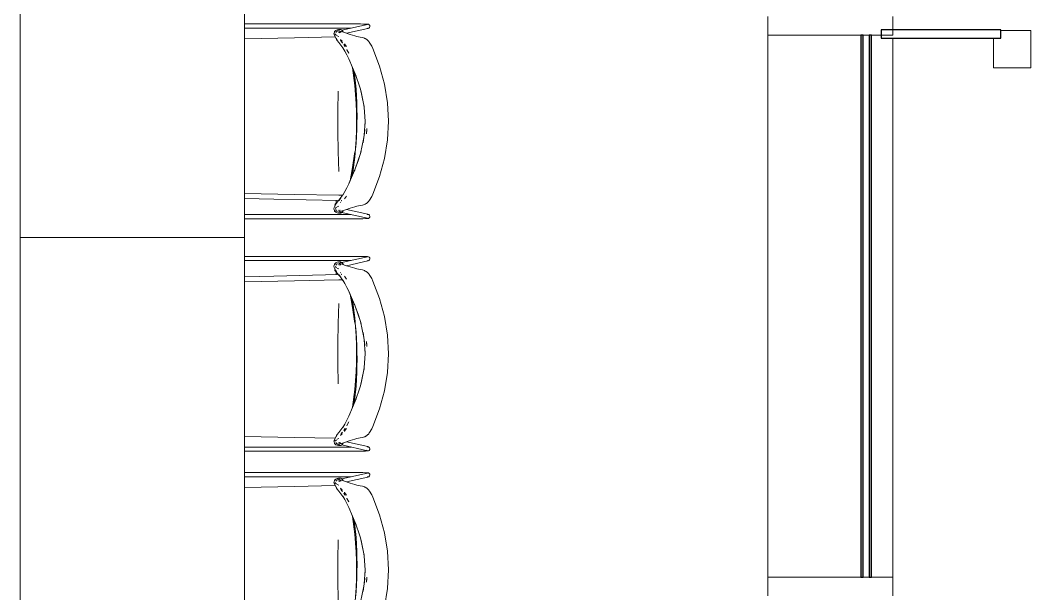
# Model space of a CAD drawing. Header units: millimetres. Extents: x 90978 to 295199, y -4084 to 97293.
# Drawn here: x 228800 to 231504, y 16633 to 18167 of the extents above; entities that cross this region are included whole.
import ezdxf

# ---------------------------------------------------------------- set-up
doc = ezdxf.new("R2010")
doc.units = ezdxf.units.MM
doc.header["$MEASUREMENT"] = 0
for name, color, linetype, lineweight in [('CSM-STL-XX-ZZ-M3-A-XXXX-00001_detached _19_04_21__rvt-1-Level 0$0$A-GLAZ-CURT', 7, 'CONTINUOUS', 9), ('CSM-STL-XX-ZZ-M3-A-XXXX-00001_detached _19_04_21__rvt-1-Level 0$0$A-GLAZ-CWMG', 7, 'CONTINUOUS', 9), ('CSM-STL-XX-ZZ-M3-A-XXXX-00001_detached _19_04_21__rvt-1-Level 0$0$L-SITE', 7, 'CONTINUOUS', 9), ('G-IMPT', 8, 'CONTINUOUS', 9), ('I-FURN', 8, 'CONTINUOUS', 9)]:
    doc.layers.add(name, color=color, linetype=linetype, lineweight=lineweight)

msp = doc.modelspace()

# ---------------------------------------------------------------- hatches: boundary and pattern name
at = {"layer": 'CSM-STL-XX-ZZ-M3-A-XXXX-00001_detached _19_04_21__rvt-1-Level 0$0$A-GLAZ-CURT'}
h = msp.add_hatch(color=256, dxfattribs=at)
h.paths.add_polyline_path([(231049.8, 16677.2), (231055.8, 16677.2), (231055.8, 18127.2), (231049.8, 18127.2), (231049.8, 17210.6)], flags=0)
h.paths.add_polyline_path([(231071.8, 16677.2), (231077.8, 16677.2), (231077.8, 18127.2), (231071.8, 18127.2), (231071.8, 17210.6)], flags=0)

# ---------------------------------------------------------------- linework, layer by layer
at = {"layer": 'CSM-STL-XX-ZZ-M3-A-XXXX-00001_detached _19_04_21__rvt-1-Level 0$0$A-GLAZ-CURT', "lineweight": 30}
for p, q in [((231055.8, 18127.2), (231049.8, 18127.2)), ((231049.8, 18127.2), (231049.8, 16677.2)), ((231055.8, 16677.2), (231055.8, 18127.2)), ((231077.8, 18127.2), (231071.8, 18127.2)), ((231071.8, 18127.2), (231071.8, 16677.2)), ((231077.8, 16677.2), (231077.8, 18127.2)), ((231424.2, 18141), (231104.2, 18141)), ((231104.2, 18141), (231104.2, 18119)), ((231424.2, 18119), (231424.2, 18141)), ((231104.2, 18119), (231424.2, 18119)), ((231049.8, 16677.2), (231055.8, 16677.2)), ((231071.8, 16677.2), (231077.8, 16677.2))]:
    msp.add_line(p, q, dxfattribs=at)
at = {"layer": 'CSM-STL-XX-ZZ-M3-A-XXXX-00001_detached _19_04_21__rvt-1-Level 0$0$A-GLAZ-CWMG', "lineweight": 20, "extrusion": (0, 0, -1)}
for p, q in [((230800.3, 18177.2), (230800.3, 18127.2)), ((231135.3, 18127.2), (231135.3, 18177.2)), ((230800.3, 18127.2), (231135.3, 18127.2)), ((230800.3, 16677.2), (230800.3, 16627.2)), ((231135.3, 16677.2), (230800.3, 16677.2)), ((231135.3, 16627.2), (231135.3, 16677.2))]:
    msp.add_line(p, q, dxfattribs=at)
at = {"layer": 'CSM-STL-XX-ZZ-M3-A-XXXX-00001_detached _19_04_21__rvt-1-Level 0$0$A-GLAZ-CWMG'}
for p, q in [((230800.3, 16677.2), (230800.3, 18127.2)), ((231135.3, 16677.2), (231135.3, 18119))]:
    msp.add_line(p, q, dxfattribs=at)
at = {"layer": 'CSM-STL-XX-ZZ-M3-A-XXXX-00001_detached _19_04_21__rvt-1-Level 0$0$L-SITE', "lineweight": 20}
for p, q in [((231424.2, 18139.5), (231504.1, 18139.5)), ((231504.1, 18139.5), (231504.2, 18039.5)), ((231404.2, 18039.4), (231404.2, 18119)), ((231504.2, 18039.5), (231404.2, 18039.4))]:
    msp.add_line(p, q, dxfattribs=at)
at = {"layer": 'G-IMPT'}
for p, q in [((229399.9, 18157.1), (229710.4, 18157.1)), ((229728.8, 18156), (229660.6, 18140.6)), ((229710.4, 18157.1), (229716.7, 18157)), ((229723.9, 18156.9), (229716.7, 18157)), ((229729.1, 18156.6), (229723.9, 18156.9)), ((229728.8, 18156), (229726.7, 18155)), ((229726.7, 18155), (229726.9, 18155.2)), ((229731.5, 18156.3), (229729.1, 18156.6)), ((229731.5, 18156.3), (229733.9, 18155)), ((229735, 18148.1), (229733.2, 18146.2)), ((229733.9, 18155), (229735.4, 18152.9)), ((229735, 18148.1), (229735.7, 18150.2)), ((229735.4, 18152.9), (229735.7, 18150.2)), ((229685.3, 18146.2), (229399.9, 18146.2)), ((229533.5, 18120.3), (229399.9, 18117.6)), ((229642.9, 18122.8), (229533.5, 18120.3)), ((229639.5, 18131.1), (229640.6, 18135.3)), ((229639.5, 18131.1), (229640.7, 18127.4)), ((229639.9, 18132.5), (229640.7, 18127.4)), ((229639.9, 18132.5), (229640.4, 18127.8)), ((229640.4, 18127.8), (229643.4, 18121.8)), ((229640.6, 18135.3), (229641.1, 18136.6)), ((229641.1, 18136.6), (229644.2, 18139.9)), ((229645.9, 18115.8), (229643.4, 18121.8)), ((229643.9, 18130.8), (229644, 18129.2)), ((229644.5, 18128.2), (229644, 18129.2)), ((229648.5, 18141.3), (229644.2, 18139.9)), ((229644.5, 18128.2), (229646, 18126.6)), ((229644.7, 18134.3), (229646.7, 18136.6)), ((229647.2, 18136.8), (229648.8, 18137.6)), ((229648.4, 18137.3), (229647.2, 18136.8)), ((229648.1, 18140.1), (229653.7, 18138.4)), ((229648.1, 18140.1), (229656, 18137.7)), ((229648.1, 18125), (229652.9, 18123.7)), ((229648.5, 18141.3), (229651.7, 18142.2)), ((229651.4, 18138.6), (229659.5, 18136.5)), ((229651.4, 18138.6), (229658.3, 18136.9)), ((229651.5, 18135.4), (229653.9, 18134.2)), ((229651.5, 18135.4), (229657, 18133.9)), ((229651.7, 18142.2), (229654.5, 18142.4)), ((229651.8, 18138.6), (229652.5, 18138.8)), ((229652.5, 18138.8), (229651.8, 18138.6)), ((229652.5, 18138.8), (229651.8, 18138.6)), ((229654.4, 18139.2), (229652.5, 18138.8)), ((229652.8, 18139.2), (229654.9, 18137.9)), ((229652.8, 18139.2), (229656, 18137.7)), ((229652.8, 18135.2), (229653.9, 18134.2)), ((229652.8, 18135.2), (229654.2, 18133.7)), ((229654.2, 18133.7), (229653.3, 18134.8)), ((229653.7, 18138.4), (229662, 18135.9)), ((229654.5, 18142.4), (229655.7, 18142.5)), ((229654.9, 18137.9), (229656.6, 18136.1)), ((229657.4, 18142.2), (229655.7, 18142.5)), ((229657.5, 18134.2), (229656.6, 18136.1)), ((229657.4, 18142.2), (229660.9, 18140.5)), ((229657.4, 18142.2), (229657.7, 18142.1)), ((229657.4, 18142.2), (229660.6, 18140.7)), ((229660.9, 18140.5), (229657.7, 18142.1)), ((229659.5, 18136.5), (229658.3, 18136.9)), ((229662.4, 18138.9), (229660.6, 18140.7)), ((229660.9, 18140.5), (229660.6, 18140.7)), ((229660.6, 18140.7), (229662.7, 18138.6)), ((229662.4, 18138.9), (229660.9, 18140.5)), ((229683.1, 18129.1), (229662, 18135.9)), ((229662.8, 18138.4), (229662.7, 18138.6)), ((229663.9, 18136.2), (229662.8, 18138.4)), ((229663.9, 18136.2), (229663.9, 18136.1)), ((229673, 18132.3), (229730.4, 18145.1)), ((229695.1, 18125.3), (229683.1, 18129.1)), ((229700.7, 18123.6), (229695.1, 18125.3)), ((229700.7, 18123.6), (229709.9, 18122)), ((229709.9, 18122), (229716, 18120.9)), ((229716, 18120.9), (229720.9, 18119.1)), ((229728.1, 18145.9), (229730.6, 18145.4)), ((229728.3, 18145.7), (229730.6, 18145.4)), ((229730.4, 18145.1), (229732.9, 18145.9)), ((229732.9, 18145.9), (229733.2, 18146.2)), ((229647.7, 18113.9), (229645.2, 18118.6)), ((229650, 18110.3), (229645.2, 18118.6)), ((229645.9, 18115.8), (229647.9, 18112.7)), ((229647.7, 18113.9), (229650, 18110.3)), ((229647.9, 18112.7), (229652.2, 18107.2)), ((229652.2, 18107.2), (229655.1, 18104)), ((229658.1, 18100.3), (229655.1, 18104)), ((229658.7, 18111), (229657.1, 18114.2)), ((229657.1, 18114.2), (229659, 18110.4)), ((229658, 18114.6), (229657.2, 18115.8)), ((229658.1, 18100.3), (229663.6, 18093)), ((229658.7, 18111), (229659, 18110.4)), ((229658.7, 18111), (229660.1, 18108.8)), ((229658.7, 18111), (229660.5, 18108.3)), ((229658.8, 18113.4), (229661, 18110.9)), ((229660.1, 18108.8), (229660.5, 18108.3)), ((229662, 18106.7), (229660.3, 18109.2)), ((229660.3, 18109.2), (229662.4, 18106.1)), ((229662, 18106.7), (229662.4, 18106.1)), ((229663, 18093.7), (229663.6, 18093)), ((229663, 18093.7), (229668.4, 18084.7)), ((229665.6, 18101.9), (229669.6, 18095.9)), ((229665.6, 18101.9), (229668.3, 18097.9)), ((229667.5, 18104.4), (229667.8, 18103.9)), ((229673.1, 18096.6), (229667.8, 18103.9)), ((229669.6, 18095.9), (229668.3, 18097.9)), ((229721.9, 18118.5), (229720.9, 18119.1)), ((229726.2, 18116.1), (229720.9, 18119.1)), ((229723.2, 18117.9), (229720.9, 18119.1)), ((229721.9, 18118.5), (229726.2, 18116.1)), ((229725.8, 18116.3), (229723.2, 18117.9)), ((229726.2, 18116.1), (229725.8, 18116.3)), ((229726.2, 18116.1), (229728.1, 18114.6)), ((229728.1, 18114.6), (229730, 18112.8)), ((229730.6, 18112.3), (229730, 18112.8)), ((229730.6, 18112.3), (229732.4, 18110.5)), ((229734.1, 18108.4), (229732.4, 18110.5)), ((229734.1, 18108.4), (229737.5, 18103.5)), ((229737.7, 18103.2), (229737.5, 18103.5)), ((229737.7, 18103.2), (229740.9, 18097.6)), ((229743.8, 18091.1), (229740.9, 18097.6)), ((229673.9, 18074.3), (229668.4, 18084.7)), ((229673.6, 18089.1), (229679.1, 18078.7)), ((229673.6, 18089.1), (229674.1, 18088.1)), ((229679.1, 18063.7), (229673.9, 18074.3)), ((229679.1, 18078.7), (229674.1, 18088.1)), ((229761.3, 18044.4), (229743.8, 18091.1)), ((229679.1, 18063.7), (229699, 18017.3)), ((229688.7, 18039.9), (229688.2, 18042.5)), ((229695.1, 17992.6), (229688.7, 18039.9)), ((229761.3, 18044.4), (229774.3, 17996)), ((229690.9, 18036.3), (229694.9, 18006.7)), ((229690.9, 18036.3), (229694.9, 18006.7)), ((229693.4, 18030.5), (229694.5, 18022.8)), ((229698.6, 17983.1), (229694.5, 18022.8)), ((229705, 17998.7), (229696.4, 18023.7)), ((229696.4, 18023.7), (229699, 18017.3)), ((229695.1, 17992.6), (229698.9, 17944.8)), ((229705, 17998.7), (229710.2, 17982.5)), ((229774.3, 17996), (229782.4, 17946.6)), ((229650.7, 17977.6), (229649.7, 17923.7)), ((229698.6, 17983.1), (229700.7, 17946)), ((229712.4, 17975.5), (229710.2, 17982.5)), ((229710.5, 17982.6), (229712.4, 17975.5)), ((229710.5, 17982.6), (229719.8, 17940.1)), ((229719.4, 17940), (229712.4, 17975.5)), ((229712.4, 17975.5), (229719.8, 17940.1)), ((229698.9, 17944.8), (229699.9, 17920.8)), ((229701.1, 17929.7), (229700.7, 17946)), ((229720.5, 17933.6), (229719.4, 17940)), ((229720.4, 17933.6), (229720, 17937.8)), ((229720.5, 17933.6), (229720.1, 17937.1)), ((229720.4, 17933.6), (229722.8, 17896.7)), ((229785, 17896.7), (229782.4, 17946.6)), ((229649.7, 17869.6), (229649.7, 17923.7)), ((229700.2, 17896.7), (229699.9, 17920.8)), ((229701.1, 17929.7), (229701.5, 17910.9)), ((229701.1, 17892), (229701.5, 17910.9)), ((229699.9, 17872.6), (229700.2, 17896.7)), ((229700.7, 17875.8), (229701.1, 17892)), ((229722.8, 17896.7), (229720.5, 17859.7)), ((229722.8, 17896.7), (229722.7, 17889.2)), ((229722.8, 17896.7), (229722.7, 17889.2)), ((229727, 17863.6), (229727.7, 17877.2)), ((229785, 17896.7), (229782.4, 17846.8)), ((229649.7, 17869.6), (229650.7, 17815.7)), ((229698.6, 17838.7), (229700.7, 17875.8)), ((229698.9, 17848.5), (229699.9, 17872.6)), ((229719.8, 17853.3), (229710.5, 17810.8)), ((229717.3, 17839.5), (229719.4, 17853.6)), ((229719.4, 17853.6), (229721.1, 17864.6)), ((229719.8, 17853.3), (229722.2, 17874.9)), ((229719.8, 17853.3), (229721.1, 17864.6)), ((229720.5, 17859.7), (229721.1, 17864.6)), ((229722.2, 17874.9), (229721.1, 17864.6)), ((229727.6, 17873.8), (229727, 17863.6)), ((229694.5, 17798.9), (229698.6, 17838.7)), ((229698.9, 17848.5), (229695.1, 17800.7)), ((229717.3, 17839.5), (229718.6, 17846.6)), ((229774.3, 17797.4), (229782.4, 17846.8)), ((229652.8, 17762.5), (229650.7, 17815.7)), ((229694.9, 17815.1), (229688.4, 17767.8)), ((229688.5, 17768), (229694.9, 17815.1)), ((229688.6, 17759.8), (229694.5, 17798.9)), ((229695.1, 17800.7), (229688.7, 17753.4)), ((229696.4, 17769.6), (229710.5, 17810.8)), ((229710.5, 17810.8), (229704.4, 17791.1)), ((229704.4, 17791.1), (229710.4, 17810.8)), ((229711.9, 17816), (229710.4, 17810.8)), ((229710.5, 17810.8), (229711.9, 17816)), ((229774.3, 17797.4), (229761.3, 17748.9)), ((229696.4, 17769.6), (229679.2, 17729.6)), ((229688.5, 17768), (229682.7, 17737.7)), ((229682.7, 17737.7), (229688.4, 17767.8)), ((229694.2, 17763.8), (229696.4, 17769.6)), ((229694.2, 17763.8), (229696.4, 17769.6)), ((229696.4, 17769.6), (229704.4, 17791.1)), ((229696.4, 17769.6), (229704.4, 17791.1)), ((229688.6, 17759.8), (229685.7, 17744.7)), ((229688.7, 17753.4), (229688.1, 17750.2)), ((229761.3, 17748.9), (229743.7, 17702.1)), ((229673.9, 17719), (229668.4, 17708.6)), ((229673.9, 17719), (229679.1, 17729.6)), ((229683.3, 17739), (229679.1, 17729.6)), ((229683.3, 17739), (229679.2, 17729.6)), ((229399.9, 17704.1), (229533.5, 17701.4)), ((229399.9, 17690.6), (229478.9, 17688.9)), ((229651.8, 17685.1), (229478.9, 17688.9)), ((229652.4, 17698.8), (229533.5, 17701.4)), ((229655.1, 17689.3), (229652.2, 17686.1)), ((229660.7, 17699.2), (229652.4, 17698.8)), ((229653, 17685.3), (229658.6, 17693.5)), ((229653, 17685.3), (229658.1, 17693)), ((229655.1, 17689.3), (229658.6, 17693.5)), ((229658.1, 17693), (229663.6, 17700.4)), ((229663.6, 17699.9), (229660.7, 17699.2)), ((229668.4, 17708.6), (229663, 17699.6)), ((229663.6, 17700.4), (229663, 17699.6)), ((229667.5, 17689), (229667.8, 17689.5)), ((229667.8, 17689.5), (229673.1, 17696.8)), ((229737.5, 17689.8), (229734.1, 17684.9)), ((229737.5, 17689.8), (229737.7, 17690.1)), ((229740.9, 17695.7), (229737.7, 17690.1)), ((229743.7, 17702.1), (229740.9, 17695.7)), ((229640.3, 17666.3), (229639.5, 17662.2)), ((229640.6, 17658), (229639.5, 17662.2)), ((229640.3, 17666.3), (229644.7, 17674.7)), ((229645.9, 17677.6), (229643.7, 17672.7)), ((229643.7, 17672.7), (229644.7, 17674.7)), ((229643.7, 17662), (229643.8, 17662.6)), ((229644.2, 17664.5), (229643.8, 17662.6)), ((229644.5, 17665.1), (229644.2, 17664.5)), ((229645.4, 17658.4), (229644.2, 17660)), ((229644.2, 17660), (229645, 17659)), ((229644.5, 17665.1), (229646.2, 17666.9)), ((229645.4, 17685.3), (229645.7, 17677.2)), ((229646.1, 17678), (229645.8, 17685.3)), ((229646.1, 17677.9), (229645.8, 17685.3)), ((229645.9, 17677.6), (229647.9, 17680.7)), ((229647.9, 17680.7), (229652.2, 17686.1)), ((229648.1, 17668.3), (229652.9, 17669.7)), ((229651.8, 17685.1), (229651.8, 17685.1)), ((229657.3, 17679.7), (229656.8, 17678.3)), ((229658.9, 17656.5), (229670.7, 17660.3)), ((229659, 17682.9), (229660.1, 17684.5)), ((229660.5, 17685.1), (229660.1, 17684.5)), ((229670.7, 17660.3), (229683.1, 17664.2)), ((229730.4, 17648.2), (229672.8, 17661.1)), ((229683.1, 17664.2), (229695.1, 17668.1)), ((229700.7, 17669.8), (229695.1, 17668.1)), ((229710, 17671.4), (229700.7, 17669.8)), ((229710, 17671.4), (229716, 17672.5)), ((229720.9, 17674.3), (229716, 17672.5)), ((229720.9, 17674.3), (229723.2, 17675.5)), ((229725.8, 17677), (229723.2, 17675.5)), ((229726.2, 17677.3), (229725.8, 17677)), ((229726.2, 17677.3), (229728.1, 17678.8)), ((229728.1, 17678.8), (229730.6, 17681)), ((229730.6, 17681), (229732.4, 17682.8)), ((229734.1, 17684.9), (229732.4, 17682.8)), ((229399.9, 17647.1), (229685.3, 17647.1)), ((229399.9, 17636.3), (229710.4, 17636.3)), ((229641.1, 17656.7), (229640.6, 17658)), ((229644.2, 17653.5), (229641.1, 17656.7)), ((229644.2, 17653.5), (229648.5, 17652.1)), ((229644.4, 17659.5), (229646.6, 17656.8)), ((229645.4, 17658.4), (229645, 17659)), ((229648.4, 17656.1), (229647.2, 17656.5)), ((229648.9, 17655.7), (229647.2, 17656.5)), ((229651.7, 17651.1), (229648.5, 17652.1)), ((229651.4, 17654.7), (229659.6, 17656.8)), ((229658.9, 17656.5), (229651.4, 17654.7)), ((229651.5, 17657.9), (229657, 17659.5)), ((229651.5, 17657.9), (229653.6, 17658.9)), ((229651.7, 17651.1), (229655.7, 17650.9)), ((229652.4, 17654.5), (229651.8, 17654.8)), ((229652.4, 17654.5), (229651.8, 17654.7)), ((229652.4, 17654.5), (229651.8, 17654.7)), ((229652.4, 17654.5), (229654.4, 17654.1)), ((229653.8, 17659.2), (229652.8, 17658.1)), ((229652.8, 17658.1), (229653.6, 17658.9)), ((229656, 17655.7), (229652.8, 17654.1)), ((229654.9, 17655.4), (229652.8, 17654.1)), ((229653.8, 17659.2), (229653.2, 17658.5)), ((229653.7, 17654.9), (229659.6, 17656.8)), ((229656, 17655.7), (229653.7, 17654.9)), ((229657.4, 17651.2), (229655.7, 17650.9)), ((229655.9, 17653.8), (229728.8, 17637.3)), ((229657.4, 17651.2), (229657.7, 17651.2)), ((229657.7, 17651.2), (229660.6, 17652.6)), ((229660.9, 17652.8), (229660.6, 17652.6)), ((229660.9, 17652.8), (229662.7, 17654.7)), ((229663.9, 17657.3), (229662.7, 17654.7)), ((229663.9, 17657.2), (229662.7, 17654.7)), ((229662.8, 17654.9), (229662.7, 17654.7)), ((229662.8, 17654.9), (229663.9, 17657.3)), ((229663.9, 17657.2), (229663.9, 17657.3)), ((229716.7, 17636.3), (229710.4, 17636.3)), ((229716.7, 17636.3), (229723.9, 17636.5)), ((229723.9, 17636.5), (229729.1, 17636.7)), ((229728.8, 17637.3), (229726.7, 17638.4)), ((229726.9, 17638.2), (229726.7, 17638.4)), ((229728.1, 17647.5), (229730.6, 17647.9)), ((229728.3, 17647.6), (229730.6, 17647.9)), ((229729.1, 17636.7), (229731.5, 17637.1)), ((229730.4, 17648.2), (229732.9, 17647.4)), ((229731.5, 17637.1), (229733.9, 17638.3)), ((229734.7, 17645.6), (229732.9, 17647.4)), ((229732.9, 17647.4), (229733.2, 17647.1)), ((229733.9, 17638.3), (229735.4, 17640.4)), ((229734.7, 17645.6), (229735, 17645.2)), ((229735.7, 17643.1), (229735, 17645.2)), ((229735.7, 17643.1), (229735.4, 17640.4)), ((229399.9, 17535.4), (229710.4, 17535.4)), ((229399.9, 17524.5), (229685.3, 17524.5)), ((229655.9, 17517.9), (229728.8, 17534.3)), ((229716.7, 17535.4), (229710.4, 17535.4)), ((229716.7, 17535.4), (229723.9, 17535.2)), ((229723.9, 17535.2), (229729.1, 17534.9)), ((229728.8, 17534.3), (229726.7, 17533.3)), ((229726.9, 17533.5), (229726.7, 17533.3)), ((229729.1, 17534.9), (229731.5, 17534.6)), ((229730.4, 17523.5), (229732.9, 17524.3)), ((229731.5, 17534.6), (229733.9, 17533.4)), ((229734.7, 17526.1), (229732.9, 17524.3)), ((229732.9, 17524.3), (229733.2, 17524.6)), ((229733.9, 17533.4), (229735.4, 17531.2)), ((229734.7, 17526.1), (229735, 17526.4)), ((229735.7, 17528.6), (229735, 17526.4)), ((229735.7, 17528.6), (229735.4, 17531.2)), ((229640.6, 17513.6), (229639.5, 17509.4)), ((229640.3, 17505.4), (229639.5, 17509.4)), ((229640.3, 17505.4), (229644.7, 17496.9)), ((229641.1, 17515), (229640.6, 17513.6)), ((229644.2, 17518.2), (229641.1, 17515)), ((229643.7, 17509.7), (229643.8, 17509.1)), ((229645.9, 17494.1), (229643.7, 17498.9)), ((229643.7, 17498.9), (229644.7, 17496.9)), ((229644.2, 17507.1), (229643.8, 17509.1)), ((229644.2, 17518.2), (229648.5, 17519.6)), ((229645.4, 17513.2), (229644.2, 17511.6)), ((229644.2, 17511.6), (229645, 17512.7)), ((229644.5, 17506.6), (229644.2, 17507.1)), ((229644.4, 17512.2), (229646.6, 17514.8)), ((229644.5, 17506.6), (229646.2, 17504.7)), ((229645.4, 17513.2), (229645, 17512.7)), ((229648.9, 17515.9), (229647.2, 17515.1)), ((229648.4, 17515.6), (229647.2, 17515.1)), ((229648.1, 17503.3), (229652.9, 17502)), ((229651.7, 17520.6), (229648.5, 17519.6)), ((229658.9, 17515.2), (229651.4, 17516.9)), ((229651.4, 17516.9), (229659.6, 17514.9)), ((229651.5, 17513.8), (229653.6, 17512.8)), ((229651.5, 17513.8), (229657, 17512.2)), ((229651.7, 17520.6), (229655.7, 17520.8)), ((229652.4, 17517.1), (229651.8, 17516.9)), ((229652.4, 17517.1), (229651.8, 17516.9)), ((229652.4, 17517.1), (229651.8, 17516.9)), ((229652.4, 17517.1), (229654.4, 17517.6)), ((229656, 17516), (229652.8, 17517.5)), ((229654.9, 17516.2), (229652.8, 17517.5)), ((229653.8, 17512.5), (229652.8, 17513.5)), ((229652.8, 17513.5), (229653.6, 17512.8)), ((229653.8, 17512.5), (229653.2, 17513.2)), ((229656, 17516), (229653.7, 17516.8)), ((229653.7, 17516.8), (229659.6, 17514.9)), ((229654.9, 17516.2), (229656.3, 17514.7)), ((229657.4, 17520.5), (229655.7, 17520.8)), ((229657.3, 17513), (229656.6, 17514.4)), ((229657.4, 17520.5), (229657.7, 17520.4)), ((229657.7, 17520.4), (229660.6, 17519)), ((229658.9, 17515.2), (229670.7, 17511.3)), ((229660.9, 17518.8), (229660.6, 17519)), ((229660.9, 17518.8), (229662.7, 17516.9)), ((229663.9, 17514.5), (229662.7, 17516.9)), ((229662.8, 17516.7), (229662.7, 17516.9)), ((229663.9, 17514.4), (229662.7, 17516.9)), ((229662.8, 17516.7), (229663.9, 17514.4)), ((229663.9, 17514.5), (229663.9, 17514.4)), ((229670.7, 17511.3), (229683.1, 17507.5)), ((229730.4, 17523.5), (229672.8, 17510.6)), ((229683.1, 17507.5), (229695.1, 17503.6)), ((229700.7, 17501.9), (229695.1, 17503.6)), ((229710, 17500.3), (229700.7, 17501.9)), ((229710, 17500.3), (229716, 17499.2)), ((229720.9, 17497.4), (229716, 17499.2)), ((229720.9, 17497.4), (229723.2, 17496.2)), ((229728.1, 17524.2), (229730.6, 17523.7)), ((229728.3, 17524.1), (229730.6, 17523.7)), ((229399.9, 17481.1), (229478.9, 17482.7)), ((229399.9, 17467.5), (229533.5, 17470.2)), ((229651.8, 17486.6), (229478.9, 17482.7)), ((229652.4, 17472.9), (229533.5, 17470.2)), ((229645.4, 17486.4), (229645.7, 17494.5)), ((229646.1, 17493.7), (229645.8, 17487.5)), ((229646.1, 17493.7), (229645.8, 17486.4)), ((229645.9, 17494.1), (229647.9, 17491)), ((229647.9, 17491), (229652.2, 17485.6)), ((229651.8, 17486.6), (229651.8, 17486.6)), ((229655.1, 17482.4), (229652.2, 17485.6)), ((229660.7, 17472.5), (229652.4, 17472.9)), ((229653, 17486.4), (229658.1, 17478.6)), ((229653, 17486.4), (229658.6, 17478.1)), ((229655.1, 17482.4), (229658.6, 17478.1)), ((229657.3, 17492), (229656.7, 17493.5)), ((229658.1, 17478.6), (229663.6, 17471.3)), ((229659, 17488.8), (229660.1, 17487.2)), ((229660.5, 17486.6), (229660.1, 17487.2)), ((229663.6, 17471.8), (229660.7, 17472.5)), ((229668.4, 17463.1), (229663, 17472)), ((229663.6, 17471.3), (229663, 17472)), ((229667.5, 17482.7), (229667.8, 17482.2)), ((229667.8, 17482.2), (229673.1, 17474.9)), ((229725.8, 17494.7), (229723.2, 17496.2)), ((229726.2, 17494.4), (229725.8, 17494.7)), ((229726.2, 17494.4), (229728.1, 17492.9)), ((229728.1, 17492.9), (229730.6, 17490.7)), ((229730.6, 17490.7), (229732.4, 17488.8)), ((229734.1, 17486.7), (229732.4, 17488.8)), ((229737.5, 17481.9), (229734.1, 17486.7)), ((229737.5, 17481.9), (229737.7, 17481.6)), ((229740.9, 17476), (229737.7, 17481.6)), ((229743.7, 17469.6), (229740.9, 17476)), ((229673.9, 17452.6), (229668.4, 17463.1)), ((229673.9, 17452.6), (229679.1, 17442)), ((229761.3, 17422.7), (229743.7, 17469.6)), ((229683.3, 17432.7), (229679.1, 17442)), ((229683.3, 17432.7), (229679.2, 17442.1)), ((229696.4, 17402.1), (229679.2, 17442.1)), ((229688.5, 17403.7), (229682.7, 17434)), ((229682.7, 17434), (229688.4, 17403.8)), ((229688.6, 17411.9), (229685.7, 17427)), ((229688.7, 17418.2), (229688.3, 17420.3)), ((229695.1, 17370.9), (229688.7, 17418.2)), ((229774.3, 17374.3), (229761.3, 17422.7)), ((229652.8, 17409.2), (229650.7, 17355.9)), ((229694.9, 17356.6), (229688.4, 17403.8)), ((229688.5, 17403.7), (229694.9, 17356.6)), ((229688.6, 17411.9), (229694.5, 17372.7)), ((229694.2, 17407.8), (229696.4, 17402.1)), ((229694.2, 17407.8), (229696.4, 17402.1)), ((229696.4, 17402.1), (229710.5, 17360.9)), ((229696.4, 17402.1), (229704.4, 17380.6)), ((229696.4, 17402.1), (229704.4, 17380.6)), ((229694.5, 17372.7), (229698.6, 17333)), ((229698.9, 17323.1), (229695.1, 17370.9)), ((229710.5, 17360.9), (229704.4, 17380.6)), ((229704.4, 17380.6), (229710.4, 17360.9)), ((229774.3, 17374.3), (229782.4, 17324.9)), ((229649.7, 17302), (229650.7, 17355.9)), ((229711.9, 17355.7), (229710.4, 17360.9)), ((229719.8, 17318.4), (229710.5, 17360.9)), ((229710.5, 17360.9), (229711.9, 17355.7)), ((229698.6, 17333), (229700.7, 17295.9)), ((229698.9, 17323.1), (229699.9, 17299.1)), ((229717.3, 17332.2), (229718.6, 17325)), ((229717.3, 17332.2), (229719.4, 17318.1)), ((229719.4, 17318.1), (229721.1, 17307)), ((229719.8, 17318.4), (229722.2, 17296.8)), ((229719.8, 17318.4), (229721.1, 17307)), ((229722.8, 17275), (229720.5, 17312)), ((229720.5, 17312), (229721.1, 17307)), ((229727.6, 17297.9), (229727, 17308.1)), ((229727, 17308.1), (229727.7, 17294.5)), ((229785, 17275), (229782.4, 17324.9)), ((229649.7, 17302), (229649.7, 17248)), ((229699.9, 17299.1), (229700.2, 17275)), ((229700.7, 17295.9), (229701.1, 17279.6)), ((229722.2, 17296.8), (229721.1, 17307)), ((229722.8, 17275), (229722.7, 17282.5)), ((229722.8, 17275), (229722.7, 17282.5)), ((229700.2, 17275), (229699.9, 17250.9)), ((229701.1, 17279.6), (229701.5, 17260.8)), ((229701.1, 17241.9), (229701.5, 17260.8)), ((229720.4, 17238.1), (229722.8, 17275)), ((229785, 17275), (229782.4, 17225.1)), ((229650.7, 17194.1), (229649.7, 17248)), ((229695.1, 17179.1), (229698.9, 17226.9)), ((229698.9, 17226.9), (229699.9, 17250.9)), ((229701.1, 17241.9), (229700.7, 17225.6)), ((229710.5, 17189.1), (229719.8, 17231.6)), ((229719.4, 17231.7), (229712.4, 17196.2)), ((229712.4, 17196.2), (229719.8, 17231.6)), ((229720.5, 17238.1), (229719.4, 17231.7)), ((229720.4, 17238.1), (229719.9, 17232.7)), ((229720.5, 17238.1), (229720.1, 17234.6)), ((229698.6, 17188.6), (229700.7, 17225.6)), ((229774.3, 17175.7), (229782.4, 17225.1)), ((229695.1, 17179.1), (229688.7, 17131.8)), ((229698.6, 17188.6), (229694.5, 17148.8)), ((229705, 17173), (229696.4, 17147.9)), ((229705, 17173), (229710.2, 17189.2)), ((229712.4, 17196.2), (229710.2, 17189.2)), ((229710.5, 17189.1), (229712.4, 17196.2)), ((229761.3, 17127.3), (229774.3, 17175.7)), ((229679.1, 17108), (229699, 17154.4)), ((229690.9, 17135.4), (229694.9, 17165)), ((229690.9, 17135.3), (229694.9, 17165)), ((229693.4, 17141.2), (229694.5, 17148.8)), ((229696.4, 17147.9), (229699, 17154.4)), ((229688.7, 17131.8), (229688.2, 17129.1)), ((229761.3, 17127.3), (229743.8, 17080.5)), ((229673.9, 17097.4), (229668.4, 17086.9)), ((229673.6, 17082.6), (229679.1, 17093)), ((229679.1, 17108), (229673.9, 17097.4)), ((229679.1, 17093), (229674.1, 17083.5)), ((229652.2, 17064.4), (229655.1, 17067.6)), ((229658.1, 17071.4), (229655.1, 17067.6)), ((229658.1, 17071.4), (229663.6, 17078.7)), ((229660.3, 17062.5), (229662.4, 17065.6)), ((229662, 17065), (229660.3, 17062.5)), ((229662, 17065), (229662.4, 17065.6)), ((229663, 17078), (229668.4, 17086.9)), ((229663, 17078), (229663.6, 17078.7)), ((229665.6, 17069.8), (229669.6, 17075.7)), ((229665.6, 17069.8), (229668.3, 17073.8)), ((229667.5, 17067.3), (229667.8, 17067.8)), ((229673.1, 17075.1), (229667.8, 17067.8)), ((229669.6, 17075.7), (229668.3, 17073.8)), ((229673.6, 17082.6), (229674.1, 17083.5)), ((229734.1, 17063.3), (229737.5, 17068.1)), ((229737.7, 17068.4), (229737.5, 17068.1)), ((229737.7, 17068.4), (229740.9, 17074)), ((229743.8, 17080.5), (229740.9, 17074)), ((229533.5, 17051.3), (229399.9, 17054)), ((229642.9, 17048.9), (229533.5, 17051.3)), ((229639.5, 17040.6), (229640.7, 17044.2)), ((229639.5, 17040.6), (229640.6, 17036.4)), ((229639.9, 17039.2), (229640.7, 17044.2)), ((229639.9, 17039.2), (229640.4, 17043.8)), ((229640.4, 17043.8), (229643.4, 17049.8)), ((229645.9, 17055.9), (229643.4, 17049.8)), ((229643.9, 17040.9), (229644, 17042.5)), ((229644.5, 17043.4), (229644, 17042.5)), ((229644.5, 17043.4), (229646, 17045.1)), ((229650, 17061.4), (229645.2, 17053.1)), ((229647.7, 17057.7), (229645.2, 17053.1)), ((229645.9, 17055.9), (229647.9, 17059)), ((229647.7, 17057.7), (229650, 17061.4)), ((229647.9, 17059), (229652.2, 17064.4)), ((229648.1, 17046.6), (229652.9, 17048)), ((229651.5, 17036.3), (229657, 17037.8)), ((229652.8, 17036.5), (229654.2, 17037.9)), ((229654.2, 17037.9), (229653.3, 17036.9)), ((229657.1, 17057.5), (229659, 17061.2)), ((229658.7, 17060.7), (229657.1, 17057.5)), ((229658, 17057.1), (229657.2, 17055.9)), ((229658.7, 17060.7), (229660.5, 17063.4)), ((229658.7, 17060.7), (229660.1, 17062.8)), ((229658.7, 17060.7), (229659, 17061.2)), ((229658.8, 17058.3), (229661, 17060.7)), ((229660.1, 17062.8), (229660.5, 17063.4)), ((229683.1, 17042.6), (229662, 17035.8)), ((229673, 17039.4), (229730.4, 17026.5)), ((229695.1, 17046.4), (229683.1, 17042.6)), ((229700.7, 17048.1), (229695.1, 17046.4)), ((229700.7, 17048.1), (229709.9, 17049.7)), ((229709.9, 17049.7), (229716, 17050.8)), ((229716, 17050.8), (229720.9, 17052.6)), ((229726.2, 17055.6), (229720.9, 17052.6)), ((229723.2, 17053.8), (229720.9, 17052.6)), ((229721.9, 17053.2), (229720.9, 17052.6)), ((229721.9, 17053.2), (229726.2, 17055.6)), ((229725.8, 17055.3), (229723.2, 17053.8)), ((229726.2, 17055.6), (229725.8, 17055.3)), ((229726.2, 17055.6), (229728.1, 17057.1)), ((229728.1, 17057.1), (229730, 17058.8)), ((229730.6, 17059.3), (229730, 17058.8)), ((229730.6, 17059.3), (229732.4, 17061.2)), ((229734.1, 17063.3), (229732.4, 17061.2)), ((229685.3, 17025.5), (229399.9, 17025.5)), ((229399.9, 17014.6), (229710.4, 17014.6)), ((229640.6, 17036.4), (229641.1, 17035)), ((229641.1, 17035), (229644.2, 17031.8)), ((229648.5, 17030.4), (229644.2, 17031.8)), ((229644.7, 17037.4), (229646.7, 17035.1)), ((229648.4, 17034.4), (229647.2, 17034.9)), ((229647.2, 17034.9), (229648.8, 17034.1)), ((229648.1, 17031.6), (229656, 17034)), ((229648.1, 17031.6), (229653.7, 17033.2)), ((229648.5, 17030.4), (229651.7, 17029.4)), ((229651.4, 17033.1), (229659.5, 17035.1)), ((229651.4, 17033.1), (229658.3, 17034.8)), ((229651.5, 17036.3), (229653.9, 17037.5)), ((229651.7, 17029.4), (229654.5, 17029.3)), ((229651.8, 17033.1), (229652.5, 17032.9)), ((229652.5, 17032.9), (229651.8, 17033.1)), ((229652.5, 17032.9), (229651.8, 17033.1)), ((229654.4, 17032.4), (229652.5, 17032.9)), ((229652.8, 17036.5), (229653.9, 17037.5)), ((229652.8, 17032.5), (229656, 17034)), ((229652.8, 17032.5), (229654.9, 17033.8)), ((229653.7, 17033.2), (229662, 17035.8)), ((229654.5, 17029.3), (229655.7, 17029.2)), ((229654.9, 17033.8), (229656.6, 17035.6)), ((229657.4, 17029.5), (229655.7, 17029.2)), ((229657.4, 17029.5), (229660.9, 17031.2)), ((229657.4, 17029.5), (229660.6, 17031)), ((229657.4, 17029.5), (229657.7, 17029.6)), ((229660.9, 17031.2), (229657.7, 17029.6)), ((229659.5, 17035.1), (229658.3, 17034.8)), ((229660.6, 17031), (229662.7, 17033.1)), ((229662.4, 17032.8), (229660.6, 17031)), ((229660.9, 17031.2), (229660.6, 17031)), ((229728.8, 17015.7), (229660.6, 17031)), ((229662.4, 17032.8), (229660.9, 17031.2)), ((229662.8, 17033.3), (229662.7, 17033.1)), ((229663.9, 17035.5), (229662.8, 17033.3)), ((229663.9, 17035.5), (229663.9, 17035.6)), ((229710.4, 17014.6), (229716.7, 17014.6)), ((229723.9, 17014.8), (229716.7, 17014.6)), ((229729.1, 17015.1), (229723.9, 17014.8)), ((229728.8, 17015.7), (229726.7, 17016.7)), ((229726.7, 17016.7), (229726.9, 17016.5)), ((229728.1, 17025.8), (229730.6, 17026.3)), ((229728.3, 17025.9), (229730.6, 17026.3)), ((229731.5, 17015.4), (229729.1, 17015.1)), ((229730.4, 17026.5), (229732.9, 17025.7)), ((229731.5, 17015.4), (229733.9, 17016.6)), ((229732.9, 17025.7), (229733.2, 17025.4)), ((229735, 17023.6), (229733.2, 17025.4)), ((229733.9, 17016.6), (229735.4, 17018.8)), ((229735, 17023.6), (229735.7, 17021.4)), ((229735.4, 17018.8), (229735.7, 17021.4)), ((229399.9, 16957.1), (229710.4, 16957.1)), ((229710.4, 16957.1), (229716.7, 16957)), ((229723.9, 16956.9), (229716.7, 16957)), ((229729.1, 16956.6), (229723.9, 16956.9)), ((229731.5, 16956.3), (229729.1, 16956.6)), ((229685.3, 16946.2), (229399.9, 16946.2)), ((229639.5, 16931.1), (229640.6, 16935.3)), ((229639.5, 16931.1), (229640.7, 16927.4)), ((229639.9, 16932.5), (229640.7, 16927.4)), ((229639.9, 16932.5), (229640.4, 16927.8)), ((229640.6, 16935.3), (229641.1, 16936.6)), ((229641.1, 16936.6), (229644.2, 16939.9)), ((229643.9, 16930.8), (229644, 16929.2)), ((229648.5, 16941.3), (229644.2, 16939.9)), ((229644.7, 16934.3), (229646.7, 16936.6)), ((229647.2, 16936.8), (229648.8, 16937.6)), ((229648.4, 16937.3), (229647.2, 16936.8)), ((229648.1, 16940.1), (229653.7, 16938.4)), ((229648.1, 16940.1), (229656, 16937.7)), ((229648.5, 16941.3), (229651.7, 16942.2)), ((229651.4, 16938.6), (229659.5, 16936.5)), ((229651.4, 16938.6), (229658.3, 16936.9)), ((229651.5, 16935.4), (229653.9, 16934.2)), ((229651.5, 16935.4), (229657, 16933.9)), ((229651.7, 16942.2), (229654.5, 16942.4)), ((229651.8, 16938.6), (229652.5, 16938.8)), ((229652.5, 16938.8), (229651.8, 16938.6)), ((229652.5, 16938.8), (229651.8, 16938.6)), ((229654.4, 16939.2), (229652.5, 16938.8)), ((229652.8, 16939.2), (229654.9, 16937.9)), ((229652.8, 16939.2), (229656, 16937.7)), ((229652.8, 16935.2), (229653.9, 16934.2)), ((229652.8, 16935.2), (229654.2, 16933.7)), ((229654.2, 16933.7), (229653.3, 16934.8)), ((229653.7, 16938.4), (229662, 16935.9)), ((229654.5, 16942.4), (229655.7, 16942.5)), ((229654.9, 16937.9), (229656.6, 16936.1)), ((229657.4, 16942.2), (229655.7, 16942.5)), ((229657.5, 16934.2), (229656.6, 16936.1)), ((229657.4, 16942.2), (229660.9, 16940.5)), ((229657.4, 16942.2), (229657.7, 16942.1)), ((229657.4, 16942.2), (229660.6, 16940.7)), ((229660.9, 16940.5), (229657.7, 16942.1)), ((229659.5, 16936.5), (229658.3, 16936.9)), ((229728.8, 16956), (229660.6, 16940.6)), ((229662.4, 16938.9), (229660.6, 16940.7)), ((229660.9, 16940.5), (229660.6, 16940.7)), ((229660.6, 16940.7), (229662.7, 16938.6)), ((229662.4, 16938.9), (229660.9, 16940.5)), ((229683.1, 16929.1), (229662, 16935.9)), ((229662.8, 16938.4), (229662.7, 16938.6)), ((229663.9, 16936.2), (229662.8, 16938.4)), ((229663.9, 16936.2), (229663.9, 16936.1)), ((229673, 16932.3), (229730.4, 16945.1)), ((229728.8, 16956), (229726.7, 16955)), ((229726.7, 16955), (229726.9, 16955.2)), ((229728.1, 16945.9), (229730.6, 16945.4)), ((229728.3, 16945.7), (229730.6, 16945.4)), ((229730.4, 16945.1), (229732.9, 16945.9)), ((229731.5, 16956.3), (229733.9, 16955)), ((229732.9, 16945.9), (229733.2, 16946.2)), ((229735, 16948.1), (229733.2, 16946.2)), ((229733.9, 16955), (229735.4, 16952.9)), ((229735, 16948.1), (229735.7, 16950.2)), ((229735.4, 16952.9), (229735.7, 16950.2)), ((229533.5, 16920.3), (229399.9, 16917.6)), ((229642.9, 16922.8), (229533.5, 16920.3)), ((229640.4, 16927.8), (229643.4, 16921.8)), ((229645.9, 16915.8), (229643.4, 16921.8)), ((229644.5, 16928.2), (229644, 16929.2)), ((229644.5, 16928.2), (229646, 16926.6)), ((229647.7, 16913.9), (229645.2, 16918.6)), ((229650, 16910.3), (229645.2, 16918.6)), ((229645.9, 16915.8), (229647.9, 16912.7)), ((229647.7, 16913.9), (229650, 16910.3)), ((229647.9, 16912.7), (229652.2, 16907.2)), ((229648.1, 16925), (229652.9, 16923.7)), ((229652.2, 16907.2), (229655.1, 16904)), ((229658.1, 16900.3), (229655.1, 16904)), ((229658.7, 16911), (229657.1, 16914.2)), ((229657.1, 16914.2), (229659, 16910.4)), ((229658, 16914.6), (229657.2, 16915.8)), ((229658.7, 16911), (229659, 16910.4)), ((229658.7, 16911), (229660.1, 16908.8)), ((229658.7, 16911), (229660.5, 16908.3)), ((229658.8, 16913.4), (229661, 16910.9)), ((229660.1, 16908.8), (229660.5, 16908.3)), ((229662, 16906.7), (229660.3, 16909.2)), ((229660.3, 16909.2), (229662.4, 16906.1)), ((229662, 16906.7), (229662.4, 16906.1)), ((229667.5, 16904.4), (229667.8, 16903.9)), ((229673.1, 16896.6), (229667.8, 16903.9)), ((229695.1, 16925.3), (229683.1, 16929.1)), ((229700.7, 16923.6), (229695.1, 16925.3)), ((229700.7, 16923.6), (229709.9, 16922)), ((229709.9, 16922), (229716, 16920.9)), ((229716, 16920.9), (229720.9, 16919.1)), ((229721.9, 16918.5), (229720.9, 16919.1)), ((229726.2, 16916.1), (229720.9, 16919.1)), ((229723.2, 16917.9), (229720.9, 16919.1)), ((229721.9, 16918.5), (229726.2, 16916.1)), ((229725.8, 16916.3), (229723.2, 16917.9)), ((229726.2, 16916.1), (229725.8, 16916.3)), ((229726.2, 16916.1), (229728.1, 16914.6)), ((229728.1, 16914.6), (229730, 16912.8)), ((229730.6, 16912.3), (229730, 16912.8)), ((229730.6, 16912.3), (229732.4, 16910.5)), ((229734.1, 16908.4), (229732.4, 16910.5)), ((229734.1, 16908.4), (229737.5, 16903.5)), ((229737.7, 16903.2), (229737.5, 16903.5)), ((229737.7, 16903.2), (229740.9, 16897.6)), ((229658.1, 16900.3), (229663.6, 16893)), ((229663, 16893.7), (229663.6, 16893)), ((229663, 16893.7), (229668.4, 16884.7)), ((229665.6, 16901.9), (229669.6, 16895.9)), ((229665.6, 16901.9), (229668.3, 16897.9)), ((229669.6, 16895.9), (229668.3, 16897.9)), ((229673.9, 16874.3), (229668.4, 16884.7)), ((229673.6, 16889.1), (229679.1, 16878.7)), ((229673.6, 16889.1), (229674.1, 16888.1)), ((229679.1, 16878.7), (229674.1, 16888.1)), ((229743.8, 16891.1), (229740.9, 16897.6)), ((229761.3, 16844.4), (229743.8, 16891.1)), ((229679.1, 16863.7), (229673.9, 16874.3)), ((229679.1, 16863.7), (229699, 16817.3)), ((229688.7, 16839.9), (229688.2, 16842.5)), ((229695.1, 16792.6), (229688.7, 16839.9)), ((229690.9, 16836.3), (229694.9, 16806.7)), ((229690.9, 16836.3), (229694.9, 16806.7)), ((229693.4, 16830.5), (229694.5, 16822.8)), ((229698.6, 16783.1), (229694.5, 16822.8)), ((229705, 16798.7), (229696.4, 16823.7)), ((229696.4, 16823.7), (229699, 16817.3)), ((229761.3, 16844.4), (229774.3, 16796)), ((229705, 16798.7), (229710.2, 16782.5)), ((229774.3, 16796), (229782.4, 16746.6)), ((229650.7, 16777.6), (229649.7, 16723.7)), ((229695.1, 16792.6), (229698.9, 16744.8)), ((229698.6, 16783.1), (229700.7, 16746)), ((229712.4, 16775.5), (229710.2, 16782.5)), ((229710.5, 16782.6), (229712.4, 16775.5)), ((229710.5, 16782.6), (229719.8, 16740.1)), ((229719.4, 16740), (229712.4, 16775.5)), ((229712.4, 16775.5), (229719.8, 16740.1)), ((229698.9, 16744.8), (229699.9, 16720.8)), ((229701.1, 16729.7), (229700.7, 16746)), ((229785, 16696.7), (229782.4, 16746.6)), ((229649.7, 16669.6), (229649.7, 16723.7)), ((229700.2, 16696.7), (229699.9, 16720.8)), ((229701.1, 16729.7), (229701.5, 16710.9)), ((229720.5, 16733.6), (229719.4, 16740)), ((229720.4, 16733.6), (229720, 16737.8)), ((229720.5, 16733.6), (229720.1, 16737.1)), ((229720.4, 16733.6), (229722.8, 16696.7)), ((229699.9, 16672.6), (229700.2, 16696.7)), ((229700.7, 16675.8), (229701.1, 16692)), ((229701.1, 16692), (229701.5, 16710.9)), ((229722.8, 16696.7), (229720.5, 16659.7)), ((229722.8, 16696.7), (229722.7, 16689.2)), ((229722.8, 16696.7), (229722.7, 16689.2)), ((229785, 16696.7), (229782.4, 16646.8)), ((229649.7, 16669.6), (229650.7, 16615.7)), ((229698.6, 16638.7), (229700.7, 16675.8)), ((229698.9, 16648.5), (229699.9, 16672.6)), ((229719.4, 16653.6), (229721.1, 16664.6)), ((229719.8, 16653.3), (229722.2, 16674.9)), ((229719.8, 16653.3), (229721.1, 16664.6)), ((229720.5, 16659.7), (229721.1, 16664.6)), ((229722.2, 16674.9), (229721.1, 16664.6)), ((229727, 16663.6), (229727.7, 16677.2)), ((229727.6, 16673.8), (229727, 16663.6)), ((229694.5, 16598.9), (229698.6, 16638.7)), ((229698.9, 16648.5), (229695.1, 16600.7)), ((229719.8, 16653.3), (229710.5, 16610.8)), ((229717.3, 16639.5), (229719.4, 16653.6)), ((229717.3, 16639.5), (229718.6, 16646.6)), ((229774.3, 16597.4), (229782.4, 16646.8))]:
    msp.add_line(p, q, dxfattribs=at)
at = {"layer": 'I-FURN'}
for p, q in [((228799.9, 18785.8), (228799.9, 17585.8)), ((229399.9, 17585.8), (229399.9, 18785.8)), ((229644.4, 17676.5), (229641.9, 17671.4)), ((229641.9, 17671.4), (229643.5, 17675.7)), ((229641.9, 17671.4), (229642.8, 17674.7)), ((229641.9, 17672.6), (229642.2, 17673.7)), ((229641.9, 17671.4), (229642.2, 17673.7)), ((229641.9, 17671.4), (229641.9, 17672.6)), ((229642.4, 17669.9), (229641.9, 17671.4)), ((229642.2, 17673.7), (229642.8, 17674.7)), ((229643.5, 17675.7), (229642.8, 17674.7)), ((229644.4, 17676.5), (229643.5, 17675.7)), ((229644.4, 17676.5), (229643.7, 17672.7)), ((229644.4, 17676.5), (229644.2, 17673.9)), ((229644.4, 17676.5), (229645.7, 17676.7)), ((229644.4, 17676.5), (229644.8, 17676.1)), ((229644.4, 17676.5), (229644.5, 17676.1)), ((229644.4, 17676.5), (229644.5, 17674.4)), ((229644.4, 17676.5), (229644.6, 17674.8)), ((228799.9, 17585.8), (229399.9, 17585.8)), ((229399.9, 17585.8), (228799.9, 17585.8)), ((228799.9, 17585.8), (228799.9, 16385.8)), ((229399.9, 16385.8), (229399.9, 17585.8)), ((229642.4, 17501.8), (229641.9, 17500.3)), ((229641.9, 17500.3), (229641.9, 17499.1)), ((229644.4, 17495.2), (229641.9, 17500.3)), ((229641.9, 17500.3), (229643.5, 17496)), ((229641.9, 17500.3), (229642.2, 17498)), ((229641.9, 17500.3), (229642.8, 17496.9)), ((229641.9, 17499.1), (229642.2, 17498)), ((229642.2, 17498), (229642.8, 17496.9)), ((229644.4, 17495.2), (229643.7, 17499)), ((229644.4, 17495.2), (229644.2, 17497.8)), ((229644.4, 17495.2), (229644.5, 17497.2)), ((229643.5, 17496), (229642.8, 17496.9)), ((229644.4, 17495.2), (229643.5, 17496)), ((229644.4, 17495.2), (229644.6, 17496.9)), ((229644.4, 17495.2), (229644.7, 17496.6)), ((229644.4, 17495.2), (229645.7, 17495))]:
    msp.add_line(p, q, dxfattribs=at)

doc.saveas('drawing.dxf')
